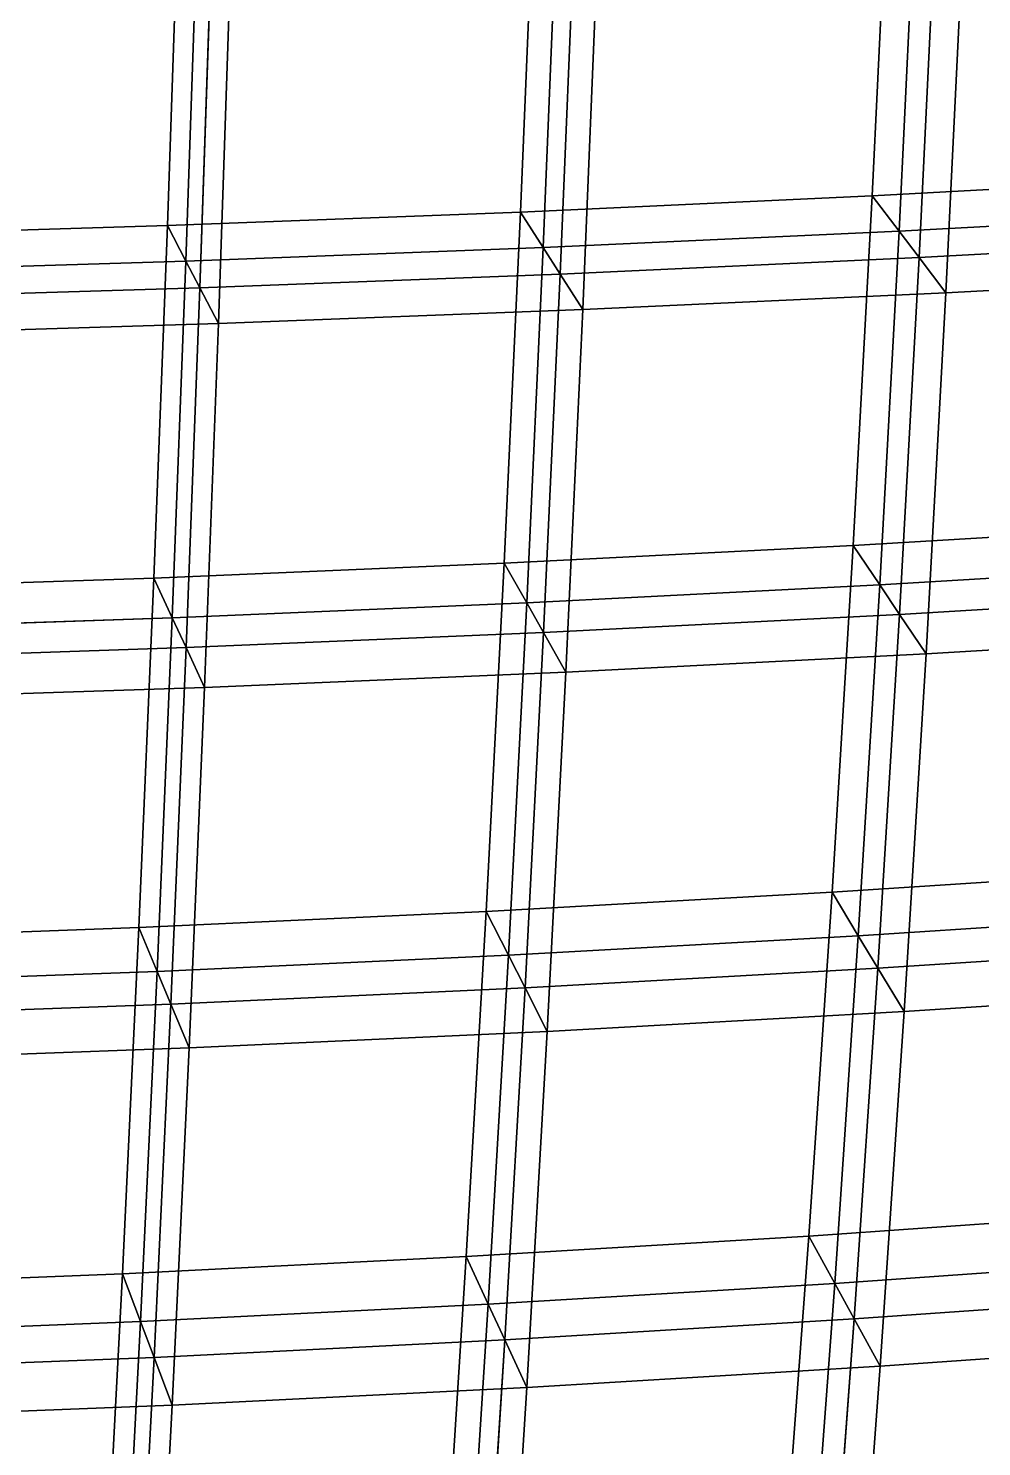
# Model space of a CAD drawing. Extents: x -25.3 to 28.3, y -25.5 to 26.5.
# Drawn here: x 4.178 to 6.903, y -12.276 to -8.223 of the extents above; entities that cross this region are included whole.
import ezdxf

# ---------------------------------------------------------------- set-up
doc = ezdxf.new("R2010")
doc.units = 0

msp = doc.modelspace()

# ---------------------------------------------------------------- linework, layer by layer
at = {"layer": 'LowerTendons'}
for p, q in [((6.66685, -8.80216, 33.10718), (7.67894, -8.74754, 32.90174)), ((5.64971, -8.84901, 33.28341), (6.66685, -8.80216, 33.10718)), ((4.6283, -8.88809, 33.43039), (5.64971, -8.84901, 33.28341)), ((3.6034, -8.91937, 33.54803), (4.6283, -8.88809, 33.43039)), ((6.61162, -9.81309, 32.83291), (7.6161, -9.75319, 32.6325)), ((5.60241, -9.86445, 33.00478), (6.61162, -9.81309, 32.83291)), ((4.58922, -9.90728, 33.14807), (5.60241, -9.86445, 33.00478)), ((3.57276, -9.94156, 33.26275), (4.58922, -9.90728, 33.14807)), ((6.55038, -10.8158, 32.52877), (7.5464, -10.75099, 32.33385)), ((5.54998, -10.87137, 32.69589), (6.55038, -10.8158, 32.52877)), ((4.5459, -10.91768, 32.83518), (5.54998, -10.87137, 32.69589)), ((3.53881, -10.95474, 32.94663), (4.5459, -10.91768, 32.83518)), ((6.48316, -11.80945, 32.19496), (7.46987, -11.74011, 32.00595)), ((5.49245, -11.86887, 32.35696), (6.48316, -11.80945, 32.19496)), ((4.49838, -11.91838, 32.49195), (5.49245, -11.86887, 32.35696)), ((3.50157, -11.95799, 32.59993), (4.49838, -11.91838, 32.49195))]:
    msp.add_line(p, q, dxfattribs=at)
at = {"layer": 'TestBases'}
for points in [[(6.59044, -8.70127, 32.72772), (7.59093, -8.64728, 32.52464), (7.64622, -7.64622, 32.76157), (6.63906, -7.69467, 32.96915)], [(5.58496, -8.74759, 32.90194), (6.59044, -8.70127, 32.72772), (6.63906, -7.69467, 32.96915), (5.6266, -7.73624, 33.14728)], [(6.59044, -8.70127, 32.72772), (6.63906, -7.69467, 32.96915), (6.71603, -7.78389, 33.3514), (6.66685, -8.80216, 33.10718)], [(6.63906, -7.69467, 32.96915), (6.59044, -8.70127, 32.72772), (6.66685, -8.80216, 33.10718), (6.71603, -7.78389, 33.3514)], [(4.57525, -8.78622, 33.04723), (5.58496, -8.74759, 32.90194), (5.6266, -7.73624, 33.14728), (4.60968, -7.77092, 33.29585)], [(5.58496, -8.74759, 32.90194), (5.6266, -7.73624, 33.14728), (5.69184, -7.82594, 33.53159), (5.64971, -8.84901, 33.28341)], [(5.6266, -7.73624, 33.14728), (5.58496, -8.74759, 32.90194), (5.64971, -8.84901, 33.28341), (5.69184, -7.82594, 33.53159)], [(6.66685, -8.80216, 33.10718), (7.67894, -8.74754, 32.90174), (7.73488, -7.73488, 33.14141), (6.71603, -7.78389, 33.3514)], [(6.66685, -8.80216, 33.10718), (7.67894, -8.74754, 32.90174), (7.73488, -7.73488, 33.14141), (6.71603, -7.78389, 33.3514)], [(3.5621, -8.81714, 33.16353), (4.57525, -8.78622, 33.04723), (4.60968, -7.77092, 33.29585), (3.58909, -7.79868, 33.4148)], [(4.57525, -8.78622, 33.04723), (4.60968, -7.77092, 33.29585), (4.66312, -7.86102, 33.68189), (4.6283, -8.88809, 33.43039)], [(4.60968, -7.77092, 33.29585), (4.57525, -8.78622, 33.04723), (4.6283, -8.88809, 33.43039), (4.66312, -7.86102, 33.68189)], [(5.64971, -8.84901, 33.28341), (6.66685, -8.80216, 33.10718), (6.71603, -7.78389, 33.3514), (5.69184, -7.82594, 33.53159)], [(5.64971, -8.84901, 33.28341), (6.66685, -8.80216, 33.10718), (6.71603, -7.78389, 33.3514), (5.69184, -7.82594, 33.53159)], [(6.66685, -8.80216, 33.10718), (6.71603, -7.78389, 33.3514), (6.77376, -7.8508, 33.63809), (6.72416, -8.87782, 33.39176)], [(6.71603, -7.78389, 33.3514), (6.66685, -8.80216, 33.10718), (6.72416, -8.87782, 33.39176), (6.77376, -7.8508, 33.63809)], [(6.72416, -8.87782, 33.39176), (7.74495, -8.82273, 33.18456), (7.80137, -7.80137, 33.4263), (6.77376, -7.8508, 33.63809)], [(6.72416, -8.87782, 33.39176), (7.74495, -8.82273, 33.18456), (7.80137, -7.80137, 33.4263), (6.77376, -7.8508, 33.63809)], [(3.6034, -8.91937, 33.54803), (4.6283, -8.88809, 33.43039), (4.66312, -7.86102, 33.68189), (3.6307, -7.8891, 33.80222)], [(3.6034, -8.91937, 33.54803), (4.6283, -8.88809, 33.43039), (4.66312, -7.86102, 33.68189), (3.6307, -7.8891, 33.80222)], [(4.6283, -8.88809, 33.43039), (5.64971, -8.84901, 33.28341), (5.69184, -7.82594, 33.53159), (4.66312, -7.86102, 33.68189)], [(4.6283, -8.88809, 33.43039), (5.64971, -8.84901, 33.28341), (5.69184, -7.82594, 33.53159), (4.66312, -7.86102, 33.68189)], [(4.6283, -8.88809, 33.43039), (4.66312, -7.86102, 33.68189), (4.7032, -7.92859, 33.97142), (4.66809, -8.96449, 33.71775)], [(4.66312, -7.86102, 33.68189), (4.6283, -8.88809, 33.43039), (4.66809, -8.96449, 33.71775), (4.7032, -7.92859, 33.97142)], [(5.64971, -8.84901, 33.28341), (5.69184, -7.82594, 33.53159), (5.74077, -7.89321, 33.81983), (5.69828, -8.92508, 33.56952)], [(5.69184, -7.82594, 33.53159), (5.64971, -8.84901, 33.28341), (5.69828, -8.92508, 33.56952), (5.74077, -7.89321, 33.81983)], [(5.69828, -8.92508, 33.56952), (6.72416, -8.87782, 33.39176), (6.77376, -7.8508, 33.63809), (5.74077, -7.89321, 33.81983)], [(5.69828, -8.92508, 33.56952), (6.72416, -8.87782, 33.39176), (6.77376, -7.8508, 33.63809), (5.74077, -7.89321, 33.81983)], [(6.72416, -8.87782, 33.39176), (6.77376, -7.8508, 33.63809), (6.85074, -7.94001, 34.02034), (6.80057, -8.97871, 33.77122)], [(6.77376, -7.8508, 33.63809), (6.72416, -8.87782, 33.39176), (6.80057, -8.97871, 33.77122), (6.85074, -7.94001, 34.02034)], [(4.66809, -8.96449, 33.71775), (5.69828, -8.92508, 33.56952), (5.74077, -7.89321, 33.81983), (4.7032, -7.92859, 33.97142)], [(4.66809, -8.96449, 33.71775), (5.69828, -8.92508, 33.56952), (5.74077, -7.89321, 33.81983), (4.7032, -7.92859, 33.97142)], [(5.69828, -8.92508, 33.56952), (5.74077, -7.89321, 33.81983), (5.806, -7.98291, 34.20415), (5.76303, -9.0265, 33.95099)], [(5.74077, -7.89321, 33.81983), (5.69828, -8.92508, 33.56952), (5.76303, -9.0265, 33.95099), (5.806, -7.98291, 34.20415)], [(6.80057, -8.97871, 33.77122), (7.83296, -8.92299, 33.56166), (7.89002, -7.89002, 33.80614), (6.85074, -7.94001, 34.02034)], [(3.63438, -8.99604, 33.83641), (4.66809, -8.96449, 33.71775), (4.7032, -7.92859, 33.97142), (3.66191, -7.95692, 34.09278)], [(3.63438, -8.99604, 33.83641), (4.66809, -8.96449, 33.71775), (4.7032, -7.92859, 33.97142), (3.66191, -7.95692, 34.09278)], [(4.66809, -8.96449, 33.71775), (4.7032, -7.92859, 33.97142), (4.75665, -8.01869, 34.35746), (4.72113, -9.06636, 34.10091)], [(4.7032, -7.92859, 33.97142), (4.66809, -8.96449, 33.71775), (4.72113, -9.06636, 34.10091), (4.75665, -8.01869, 34.35746)], [(5.76303, -9.0265, 33.95099), (6.80057, -8.97871, 33.77122), (6.85074, -7.94001, 34.02034), (5.806, -7.98291, 34.20415)], [(4.72113, -9.06636, 34.10091), (5.76303, -9.0265, 33.95099), (5.806, -7.98291, 34.20415), (4.75665, -8.01869, 34.35746)], [(3.67568, -9.09827, 34.22091), (4.72113, -9.06636, 34.10091), (4.75665, -8.01869, 34.35746), (3.70353, -8.04734, 34.4802)], [(6.53584, -9.70061, 32.4566), (7.52881, -9.6414, 32.25849), (7.59093, -8.64728, 32.52464), (6.59044, -8.70127, 32.72772)], [(6.59044, -8.70127, 32.72772), (7.59093, -8.64728, 32.52464), (7.67894, -8.74754, 32.90174), (6.66685, -8.80216, 33.10718)], [(7.59093, -8.64728, 32.52464), (6.59044, -8.70127, 32.72772), (6.66685, -8.80216, 33.10718), (7.67894, -8.74754, 32.90174)], [(5.5382, -9.7514, 32.6265), (6.53584, -9.70061, 32.4566), (6.59044, -8.70127, 32.72772), (5.58496, -8.74759, 32.90194)], [(5.58496, -8.74759, 32.90194), (6.59044, -8.70127, 32.72772), (6.66685, -8.80216, 33.10718), (5.64971, -8.84901, 33.28341)], [(6.59044, -8.70127, 32.72772), (5.58496, -8.74759, 32.90194), (5.64971, -8.84901, 33.28341), (6.66685, -8.80216, 33.10718)], [(6.53584, -9.70061, 32.4566), (6.59044, -8.70127, 32.72772), (6.66685, -8.80216, 33.10718), (6.61162, -9.81309, 32.83291)], [(6.59044, -8.70127, 32.72772), (6.53584, -9.70061, 32.4566), (6.61162, -9.81309, 32.83291), (6.66685, -8.80216, 33.10718)], [(4.53662, -9.79373, 32.76815), (5.5382, -9.7514, 32.6265), (5.58496, -8.74759, 32.90194), (4.57525, -8.78622, 33.04723)], [(4.57525, -8.78622, 33.04723), (5.58496, -8.74759, 32.90194), (5.64971, -8.84901, 33.28341), (4.6283, -8.88809, 33.43039)], [(5.58496, -8.74759, 32.90194), (4.57525, -8.78622, 33.04723), (4.6283, -8.88809, 33.43039), (5.64971, -8.84901, 33.28341)], [(5.5382, -9.7514, 32.6265), (5.58496, -8.74759, 32.90194), (5.64971, -8.84901, 33.28341), (5.60241, -9.86445, 33.00478)], [(5.58496, -8.74759, 32.90194), (5.5382, -9.7514, 32.6265), (5.60241, -9.86445, 33.00478), (5.64971, -8.84901, 33.28341)], [(6.61162, -9.81309, 32.83291), (7.6161, -9.75319, 32.6325), (7.67894, -8.74754, 32.90174), (6.66685, -8.80216, 33.10718)], [(6.61162, -9.81309, 32.83291), (7.6161, -9.75319, 32.6325), (7.67894, -8.74754, 32.90174), (6.66685, -8.80216, 33.10718)], [(6.66685, -8.80216, 33.10718), (7.67894, -8.74754, 32.90174), (7.74495, -8.82273, 33.18456), (6.72416, -8.87782, 33.39176)], [(7.67894, -8.74754, 32.90174), (6.66685, -8.80216, 33.10718), (6.72416, -8.87782, 33.39176), (7.74495, -8.82273, 33.18456)], [(3.53181, -9.82761, 32.88152), (4.53662, -9.79373, 32.76815), (4.57525, -8.78622, 33.04723), (3.5621, -8.81714, 33.16353)], [(3.5621, -8.81714, 33.16353), (4.57525, -8.78622, 33.04723), (4.6283, -8.88809, 33.43039), (3.6034, -8.91937, 33.54803)], [(4.57525, -8.78622, 33.04723), (3.5621, -8.81714, 33.16353), (3.6034, -8.91937, 33.54803), (4.6283, -8.88809, 33.43039)], [(4.53662, -9.79373, 32.76815), (4.57525, -8.78622, 33.04723), (4.6283, -8.88809, 33.43039), (4.58922, -9.90728, 33.14807)], [(4.57525, -8.78622, 33.04723), (4.53662, -9.79373, 32.76815), (4.58922, -9.90728, 33.14807), (4.6283, -8.88809, 33.43039)], [(5.60241, -9.86445, 33.00478), (6.61162, -9.81309, 32.83291), (6.66685, -8.80216, 33.10718), (5.64971, -8.84901, 33.28341)], [(5.60241, -9.86445, 33.00478), (6.61162, -9.81309, 32.83291), (6.66685, -8.80216, 33.10718), (5.64971, -8.84901, 33.28341)], [(5.64971, -8.84901, 33.28341), (6.66685, -8.80216, 33.10718), (6.72416, -8.87782, 33.39176), (5.69828, -8.92508, 33.56952)], [(6.66685, -8.80216, 33.10718), (5.64971, -8.84901, 33.28341), (5.69828, -8.92508, 33.56952), (6.72416, -8.87782, 33.39176)], [(6.61162, -9.81309, 32.83291), (6.66685, -8.80216, 33.10718), (6.72416, -8.87782, 33.39176), (6.66846, -9.89744, 33.11514)], [(6.66685, -8.80216, 33.10718), (6.61162, -9.81309, 32.83291), (6.66846, -9.89744, 33.11514), (6.72416, -8.87782, 33.39176)], [(6.66846, -9.89744, 33.11514), (7.68157, -9.83703, 32.91301), (7.74495, -8.82273, 33.18456), (6.72416, -8.87782, 33.39176)], [(6.66846, -9.89744, 33.11514), (7.68157, -9.83703, 32.91301), (7.74495, -8.82273, 33.18456), (6.72416, -8.87782, 33.39176)], [(6.72416, -8.87782, 33.39176), (7.74495, -8.82273, 33.18456), (7.83296, -8.92299, 33.56166), (6.80057, -8.97871, 33.77122)], [(7.74495, -8.82273, 33.18456), (6.72416, -8.87782, 33.39176), (6.80057, -8.97871, 33.77122), (7.83296, -8.92299, 33.56166)], [(4.58922, -9.90728, 33.14807), (5.60241, -9.86445, 33.00478), (5.64971, -8.84901, 33.28341), (4.6283, -8.88809, 33.43039)], [(4.58922, -9.90728, 33.14807), (5.60241, -9.86445, 33.00478), (5.64971, -8.84901, 33.28341), (4.6283, -8.88809, 33.43039)], [(4.6283, -8.88809, 33.43039), (5.64971, -8.84901, 33.28341), (5.69828, -8.92508, 33.56952), (4.66809, -8.96449, 33.71775)], [(5.64971, -8.84901, 33.28341), (4.6283, -8.88809, 33.43039), (4.66809, -8.96449, 33.71775), (5.69828, -8.92508, 33.56952)], [(5.60241, -9.86445, 33.00478), (5.64971, -8.84901, 33.28341), (5.69828, -8.92508, 33.56952), (5.65057, -9.94925, 33.28849)], [(5.64971, -8.84901, 33.28341), (5.60241, -9.86445, 33.00478), (5.65057, -9.94925, 33.28849), (5.69828, -8.92508, 33.56952)], [(3.57276, -9.94156, 33.26275), (4.58922, -9.90728, 33.14807), (4.6283, -8.88809, 33.43039), (3.6034, -8.91937, 33.54803)], [(3.57276, -9.94156, 33.26275), (4.58922, -9.90728, 33.14807), (4.6283, -8.88809, 33.43039), (3.6034, -8.91937, 33.54803)], [(3.6034, -8.91937, 33.54803), (4.6283, -8.88809, 33.43039), (4.66809, -8.96449, 33.71775), (3.63438, -8.99604, 33.83641)], [(4.6283, -8.88809, 33.43039), (3.6034, -8.91937, 33.54803), (3.63438, -8.99604, 33.83641), (4.66809, -8.96449, 33.71775)], [(4.58922, -9.90728, 33.14807), (4.6283, -8.88809, 33.43039), (4.66809, -8.96449, 33.71775), (4.62867, -9.99245, 33.43301)], [(4.6283, -8.88809, 33.43039), (4.58922, -9.90728, 33.14807), (4.62867, -9.99245, 33.43301), (4.66809, -8.96449, 33.71775)], [(5.65057, -9.94925, 33.28849), (6.66846, -9.89744, 33.11514), (6.72416, -8.87782, 33.39176), (5.69828, -8.92508, 33.56952)], [(5.65057, -9.94925, 33.28849), (6.66846, -9.89744, 33.11514), (6.72416, -8.87782, 33.39176), (5.69828, -8.92508, 33.56952)], [(5.69828, -8.92508, 33.56952), (6.72416, -8.87782, 33.39176), (6.80057, -8.97871, 33.77122), (5.76303, -9.0265, 33.95099)], [(6.72416, -8.87782, 33.39176), (5.69828, -8.92508, 33.56952), (5.76303, -9.0265, 33.95099), (6.80057, -8.97871, 33.77122)], [(6.66846, -9.89744, 33.11514), (6.72416, -8.87782, 33.39176), (6.80057, -8.97871, 33.77122), (6.74423, -10.00991, 33.49145)], [(6.72416, -8.87782, 33.39176), (6.66846, -9.89744, 33.11514), (6.74423, -10.00991, 33.49145), (6.80057, -8.97871, 33.77122)], [(4.62867, -9.99245, 33.43301), (5.65057, -9.94925, 33.28849), (5.69828, -8.92508, 33.56952), (4.66809, -8.96449, 33.71775)], [(4.62867, -9.99245, 33.43301), (5.65057, -9.94925, 33.28849), (5.69828, -8.92508, 33.56952), (4.66809, -8.96449, 33.71775)], [(4.66809, -8.96449, 33.71775), (5.69828, -8.92508, 33.56952), (5.76303, -9.0265, 33.95099), (4.72113, -9.06636, 34.10091)], [(5.69828, -8.92508, 33.56952), (4.66809, -8.96449, 33.71775), (4.72113, -9.06636, 34.10091), (5.76303, -9.0265, 33.95099)], [(5.65057, -9.94925, 33.28849), (5.69828, -8.92508, 33.56952), (5.76303, -9.0265, 33.95099), (5.71478, -10.06231, 33.66677)], [(5.69828, -8.92508, 33.56952), (5.65057, -9.94925, 33.28849), (5.71478, -10.06231, 33.66677), (5.76303, -9.0265, 33.95099)], [(6.74423, -10.00991, 33.49145), (7.76886, -9.94881, 33.28702), (7.83296, -8.92299, 33.56166), (6.80057, -8.97871, 33.77122)], [(3.60347, -10.02702, 33.54868), (4.62867, -9.99245, 33.43301), (4.66809, -8.96449, 33.71775), (3.63438, -8.99604, 33.83641)], [(3.60347, -10.02702, 33.54868), (4.62867, -9.99245, 33.43301), (4.66809, -8.96449, 33.71775), (3.63438, -8.99604, 33.83641)], [(3.63438, -8.99604, 33.83641), (4.66809, -8.96449, 33.71775), (4.72113, -9.06636, 34.10091), (3.67568, -9.09827, 34.22091)], [(4.66809, -8.96449, 33.71775), (3.63438, -8.99604, 33.83641), (3.67568, -9.09827, 34.22091), (4.72113, -9.06636, 34.10091)], [(4.62867, -9.99245, 33.43301), (4.66809, -8.96449, 33.71775), (4.72113, -9.06636, 34.10091), (4.68126, -10.106, 33.81294)], [(4.66809, -8.96449, 33.71775), (4.62867, -9.99245, 33.43301), (4.68126, -10.106, 33.81294), (4.72113, -9.06636, 34.10091)], [(5.71478, -10.06231, 33.66677), (6.74423, -10.00991, 33.49145), (6.80057, -8.97871, 33.77122), (5.76303, -9.0265, 33.95099)], [(4.68126, -10.106, 33.81294), (5.71478, -10.06231, 33.66677), (5.76303, -9.0265, 33.95099), (4.72113, -9.06636, 34.10091)], [(3.64442, -10.14096, 33.92992), (4.68126, -10.106, 33.81294), (4.72113, -9.06636, 34.10091), (3.67568, -9.09827, 34.22091)], [(6.4753, -10.69184, 32.15595), (7.45991, -10.62777, 31.96326), (7.52881, -9.6414, 32.25849), (6.53584, -9.70061, 32.4566)], [(6.53584, -9.70061, 32.4566), (7.52881, -9.6414, 32.25849), (7.6161, -9.75319, 32.6325), (6.61162, -9.81309, 32.83291)], [(7.52881, -9.6414, 32.25849), (6.53584, -9.70061, 32.4566), (6.61162, -9.81309, 32.83291), (7.6161, -9.75319, 32.6325)], [(5.48637, -10.74677, 32.32115), (6.4753, -10.69184, 32.15595), (6.53584, -9.70061, 32.4566), (5.5382, -9.7514, 32.6265)], [(5.5382, -9.7514, 32.6265), (6.53584, -9.70061, 32.4566), (6.61162, -9.81309, 32.83291), (5.60241, -9.86445, 33.00478)], [(6.53584, -9.70061, 32.4566), (5.5382, -9.7514, 32.6265), (5.60241, -9.86445, 33.00478), (6.61162, -9.81309, 32.83291)], [(6.4753, -10.69184, 32.15595), (6.53584, -9.70061, 32.4566), (6.61162, -9.81309, 32.83291), (6.55038, -10.8158, 32.52877)], [(6.53584, -9.70061, 32.4566), (6.4753, -10.69184, 32.15595), (6.55038, -10.8158, 32.52877), (6.61162, -9.81309, 32.83291)], [(4.4938, -10.79255, 32.45884), (5.48637, -10.74677, 32.32115), (5.5382, -9.7514, 32.6265), (4.53662, -9.79373, 32.76815)], [(4.53662, -9.79373, 32.76815), (5.5382, -9.7514, 32.6265), (5.60241, -9.86445, 33.00478), (4.58922, -9.90728, 33.14807)], [(5.5382, -9.7514, 32.6265), (4.53662, -9.79373, 32.76815), (4.58922, -9.90728, 33.14807), (5.60241, -9.86445, 33.00478)], [(5.48637, -10.74677, 32.32115), (5.5382, -9.7514, 32.6265), (5.60241, -9.86445, 33.00478), (5.54998, -10.87137, 32.69589)], [(5.5382, -9.7514, 32.6265), (5.48637, -10.74677, 32.32115), (5.54998, -10.87137, 32.69589), (5.60241, -9.86445, 33.00478)], [(6.55038, -10.8158, 32.52877), (7.5464, -10.75099, 32.33385), (7.6161, -9.75319, 32.6325), (6.61162, -9.81309, 32.83291)], [(6.55038, -10.8158, 32.52877), (7.5464, -10.75099, 32.33385), (7.6161, -9.75319, 32.6325), (6.61162, -9.81309, 32.83291)], [(6.61162, -9.81309, 32.83291), (7.6161, -9.75319, 32.6325), (7.68157, -9.83703, 32.91301), (6.66846, -9.89744, 33.11514)], [(7.6161, -9.75319, 32.6325), (6.61162, -9.81309, 32.83291), (6.66846, -9.89744, 33.11514), (7.68157, -9.83703, 32.91301)], [(3.49825, -10.82919, 32.56902), (4.4938, -10.79255, 32.45884), (4.53662, -9.79373, 32.76815), (3.53181, -9.82761, 32.88152)], [(3.53181, -9.82761, 32.88152), (4.53662, -9.79373, 32.76815), (4.58922, -9.90728, 33.14807), (3.57276, -9.94156, 33.26275)], [(4.53662, -9.79373, 32.76815), (3.53181, -9.82761, 32.88152), (3.57276, -9.94156, 33.26275), (4.58922, -9.90728, 33.14807)], [(4.4938, -10.79255, 32.45884), (4.53662, -9.79373, 32.76815), (4.58922, -9.90728, 33.14807), (4.5459, -10.91768, 32.83518)], [(4.53662, -9.79373, 32.76815), (4.4938, -10.79255, 32.45884), (4.5459, -10.91768, 32.83518), (4.58922, -9.90728, 33.14807)], [(5.54998, -10.87137, 32.69589), (6.55038, -10.8158, 32.52877), (6.61162, -9.81309, 32.83291), (5.60241, -9.86445, 33.00478)], [(5.54998, -10.87137, 32.69589), (6.55038, -10.8158, 32.52877), (6.61162, -9.81309, 32.83291), (5.60241, -9.86445, 33.00478)], [(5.60241, -9.86445, 33.00478), (6.61162, -9.81309, 32.83291), (6.66846, -9.89744, 33.11514), (5.65057, -9.94925, 33.28849)], [(6.61162, -9.81309, 32.83291), (5.60241, -9.86445, 33.00478), (5.65057, -9.94925, 33.28849), (6.66846, -9.89744, 33.11514)], [(6.55038, -10.8158, 32.52877), (6.61162, -9.81309, 32.83291), (6.66846, -9.89744, 33.11514), (6.60669, -10.90878, 32.80839)], [(6.61162, -9.81309, 32.83291), (6.55038, -10.8158, 32.52877), (6.60669, -10.90878, 32.80839), (6.66846, -9.89744, 33.11514)], [(6.60669, -10.90878, 32.80839), (7.61127, -10.84341, 32.61179), (7.68157, -9.83703, 32.91301), (6.66846, -9.89744, 33.11514)], [(6.60669, -10.90878, 32.80839), (7.61127, -10.84341, 32.61179), (7.68157, -9.83703, 32.91301), (6.66846, -9.89744, 33.11514)], [(6.66846, -9.89744, 33.11514), (7.68157, -9.83703, 32.91301), (7.76886, -9.94881, 33.28702), (6.74423, -10.00991, 33.49145)], [(7.68157, -9.83703, 32.91301), (6.66846, -9.89744, 33.11514), (6.74423, -10.00991, 33.49145), (7.76886, -9.94881, 33.28702)], [(4.5459, -10.91768, 32.83518), (5.54998, -10.87137, 32.69589), (5.60241, -9.86445, 33.00478), (4.58922, -9.90728, 33.14807)], [(4.5459, -10.91768, 32.83518), (5.54998, -10.87137, 32.69589), (5.60241, -9.86445, 33.00478), (4.58922, -9.90728, 33.14807)], [(4.58922, -9.90728, 33.14807), (5.60241, -9.86445, 33.00478), (5.65057, -9.94925, 33.28849), (4.62867, -9.99245, 33.43301)], [(5.60241, -9.86445, 33.00478), (4.58922, -9.90728, 33.14807), (4.62867, -9.99245, 33.43301), (5.65057, -9.94925, 33.28849)], [(5.54998, -10.87137, 32.69589), (5.60241, -9.86445, 33.00478), (5.65057, -9.94925, 33.28849), (5.59769, -10.96482, 32.97694)], [(5.60241, -9.86445, 33.00478), (5.54998, -10.87137, 32.69589), (5.59769, -10.96482, 32.97694), (5.65057, -9.94925, 33.28849)], [(3.53881, -10.95474, 32.94663), (4.5459, -10.91768, 32.83518), (4.58922, -9.90728, 33.14807), (3.57276, -9.94156, 33.26275)], [(3.53881, -10.95474, 32.94663), (4.5459, -10.91768, 32.83518), (4.58922, -9.90728, 33.14807), (3.57276, -9.94156, 33.26275)], [(3.57276, -9.94156, 33.26275), (4.58922, -9.90728, 33.14807), (4.62867, -9.99245, 33.43301), (3.60347, -10.02702, 33.54868)], [(4.58922, -9.90728, 33.14807), (3.57276, -9.94156, 33.26275), (3.60347, -10.02702, 33.54868), (4.62867, -9.99245, 33.43301)], [(4.5459, -10.91768, 32.83518), (4.58922, -9.90728, 33.14807), (4.62867, -9.99245, 33.43301), (4.58497, -11.01153, 33.11743)], [(4.58922, -9.90728, 33.14807), (4.5459, -10.91768, 32.83518), (4.58497, -11.01153, 33.11743), (4.62867, -9.99245, 33.43301)], [(5.59769, -10.96482, 32.97694), (6.60669, -10.90878, 32.80839), (6.66846, -9.89744, 33.11514), (5.65057, -9.94925, 33.28849)], [(5.59769, -10.96482, 32.97694), (6.60669, -10.90878, 32.80839), (6.66846, -9.89744, 33.11514), (5.65057, -9.94925, 33.28849)], [(5.65057, -9.94925, 33.28849), (6.66846, -9.89744, 33.11514), (6.74423, -10.00991, 33.49145), (5.71478, -10.06231, 33.66677)], [(6.66846, -9.89744, 33.11514), (5.65057, -9.94925, 33.28849), (5.71478, -10.06231, 33.66677), (6.74423, -10.00991, 33.49145)], [(6.60669, -10.90878, 32.80839), (6.66846, -9.89744, 33.11514), (6.74423, -10.00991, 33.49145), (6.68176, -11.03274, 33.18121)], [(6.66846, -9.89744, 33.11514), (6.60669, -10.90878, 32.80839), (6.68176, -11.03274, 33.18121), (6.74423, -10.00991, 33.49145)], [(4.58497, -11.01153, 33.11743), (5.59769, -10.96482, 32.97694), (5.65057, -9.94925, 33.28849), (4.62867, -9.99245, 33.43301)], [(4.58497, -11.01153, 33.11743), (5.59769, -10.96482, 32.97694), (5.65057, -9.94925, 33.28849), (4.62867, -9.99245, 33.43301)], [(4.62867, -9.99245, 33.43301), (5.65057, -9.94925, 33.28849), (5.71478, -10.06231, 33.66677), (4.68126, -10.106, 33.81294)], [(5.65057, -9.94925, 33.28849), (4.62867, -9.99245, 33.43301), (4.68126, -10.106, 33.81294), (5.71478, -10.06231, 33.66677)], [(5.59769, -10.96482, 32.97694), (5.65057, -9.94925, 33.28849), (5.71478, -10.06231, 33.66677), (5.6613, -11.08942, 33.35168)], [(5.65057, -9.94925, 33.28849), (5.59769, -10.96482, 32.97694), (5.6613, -11.08942, 33.35168), (5.71478, -10.06231, 33.66677)], [(6.68176, -11.03274, 33.18121), (7.69776, -10.96663, 32.98238), (7.76886, -9.94881, 33.28702), (6.74423, -10.00991, 33.49145)], [(3.56922, -11.04891, 33.22984), (4.58497, -11.01153, 33.11743), (4.62867, -9.99245, 33.43301), (3.60347, -10.02702, 33.54868)], [(3.56922, -11.04891, 33.22984), (4.58497, -11.01153, 33.11743), (4.62867, -9.99245, 33.43301), (3.60347, -10.02702, 33.54868)], [(3.60347, -10.02702, 33.54868), (4.62867, -9.99245, 33.43301), (4.68126, -10.106, 33.81294), (3.64442, -10.14096, 33.92992)], [(4.62867, -9.99245, 33.43301), (3.60347, -10.02702, 33.54868), (3.64442, -10.14096, 33.92992), (4.68126, -10.106, 33.81294)], [(4.58497, -11.01153, 33.11743), (4.62867, -9.99245, 33.43301), (4.68126, -10.106, 33.81294), (4.63708, -11.13666, 33.49376)], [(4.62867, -9.99245, 33.43301), (4.58497, -11.01153, 33.11743), (4.63708, -11.13666, 33.49376), (4.68126, -10.106, 33.81294)], [(5.6613, -11.08942, 33.35168), (6.68176, -11.03274, 33.18121), (6.74423, -10.00991, 33.49145), (5.71478, -10.06231, 33.66677)], [(4.63708, -11.13666, 33.49376), (5.6613, -11.08942, 33.35168), (5.71478, -10.06231, 33.66677), (4.68126, -10.106, 33.81294)], [(3.60978, -11.17446, 33.60745), (4.63708, -11.13666, 33.49376), (4.68126, -10.106, 33.81294), (3.64442, -10.14096, 33.92992)], [(6.40885, -11.67409, 31.82597), (7.38426, -11.60556, 31.63912), (7.45991, -10.62777, 31.96326), (6.4753, -10.69184, 32.15595)], [(6.4753, -10.69184, 32.15595), (7.45991, -10.62777, 31.96326), (7.5464, -10.75099, 32.33385), (6.55038, -10.8158, 32.52877)], [(7.45991, -10.62777, 31.96326), (6.4753, -10.69184, 32.15595), (6.55038, -10.8158, 32.52877), (7.5464, -10.75099, 32.33385)], [(5.4295, -11.73283, 31.98611), (6.40885, -11.67409, 31.82597), (6.4753, -10.69184, 32.15595), (5.48637, -10.74677, 32.32115)], [(5.48637, -10.74677, 32.32115), (6.4753, -10.69184, 32.15595), (6.55038, -10.8158, 32.52877), (5.54998, -10.87137, 32.69589)], [(6.4753, -10.69184, 32.15595), (5.48637, -10.74677, 32.32115), (5.54998, -10.87137, 32.69589), (6.55038, -10.8158, 32.52877)], [(6.40885, -11.67409, 31.82597), (6.4753, -10.69184, 32.15595), (6.55038, -10.8158, 32.52877), (6.48316, -11.80945, 32.19496)], [(6.4753, -10.69184, 32.15595), (6.40885, -11.67409, 31.82597), (6.48316, -11.80945, 32.19496), (6.55038, -10.8158, 32.52877)], [(4.44682, -11.78178, 32.11955), (5.4295, -11.73283, 31.98611), (5.48637, -10.74677, 32.32115), (4.4938, -10.79255, 32.45884)], [(4.4938, -10.79255, 32.45884), (5.48637, -10.74677, 32.32115), (5.54998, -10.87137, 32.69589), (4.5459, -10.91768, 32.83518)], [(5.48637, -10.74677, 32.32115), (4.4938, -10.79255, 32.45884), (4.5459, -10.91768, 32.83518), (5.54998, -10.87137, 32.69589)], [(5.4295, -11.73283, 31.98611), (5.48637, -10.74677, 32.32115), (5.54998, -10.87137, 32.69589), (5.49245, -11.86887, 32.35696)], [(5.48637, -10.74677, 32.32115), (5.4295, -11.73283, 31.98611), (5.49245, -11.86887, 32.35696), (5.54998, -10.87137, 32.69589)], [(6.48316, -11.80945, 32.19496), (7.46987, -11.74011, 32.00595), (7.5464, -10.75099, 32.33385), (6.55038, -10.8158, 32.52877)], [(6.48316, -11.80945, 32.19496), (7.46987, -11.74011, 32.00595), (7.5464, -10.75099, 32.33385), (6.55038, -10.8158, 32.52877)], [(6.55038, -10.8158, 32.52877), (7.5464, -10.75099, 32.33385), (7.61127, -10.84341, 32.61179), (6.60669, -10.90878, 32.80839)], [(7.5464, -10.75099, 32.33385), (6.55038, -10.8158, 32.52877), (6.60669, -10.90878, 32.80839), (7.61127, -10.84341, 32.61179)], [(3.46143, -11.82094, 32.22629), (4.44682, -11.78178, 32.11955), (4.4938, -10.79255, 32.45884), (3.49825, -10.82919, 32.56902)], [(3.49825, -10.82919, 32.56902), (4.4938, -10.79255, 32.45884), (4.5459, -10.91768, 32.83518), (3.53881, -10.95474, 32.94663)], [(4.4938, -10.79255, 32.45884), (3.49825, -10.82919, 32.56902), (3.53881, -10.95474, 32.94663), (4.5459, -10.91768, 32.83518)], [(4.44682, -11.78178, 32.11955), (4.4938, -10.79255, 32.45884), (4.5459, -10.91768, 32.83518), (4.49838, -11.91838, 32.49195)], [(4.4938, -10.79255, 32.45884), (4.44682, -11.78178, 32.11955), (4.49838, -11.91838, 32.49195), (4.5459, -10.91768, 32.83518)], [(5.49245, -11.86887, 32.35696), (6.48316, -11.80945, 32.19496), (6.55038, -10.8158, 32.52877), (5.54998, -10.87137, 32.69589)], [(5.49245, -11.86887, 32.35696), (6.48316, -11.80945, 32.19496), (6.55038, -10.8158, 32.52877), (5.54998, -10.87137, 32.69589)], [(5.54998, -10.87137, 32.69589), (6.55038, -10.8158, 32.52877), (6.60669, -10.90878, 32.80839), (5.59769, -10.96482, 32.97694)], [(6.55038, -10.8158, 32.52877), (5.54998, -10.87137, 32.69589), (5.59769, -10.96482, 32.97694), (6.60669, -10.90878, 32.80839)], [(6.48316, -11.80945, 32.19496), (6.55038, -10.8158, 32.52877), (6.60669, -10.90878, 32.80839), (6.53889, -11.91096, 32.47171)], [(6.55038, -10.8158, 32.52877), (6.48316, -11.80945, 32.19496), (6.53889, -11.91096, 32.47171), (6.60669, -10.90878, 32.80839)], [(6.53889, -11.91096, 32.47171), (7.53408, -11.84103, 32.28107), (7.61127, -10.84341, 32.61179), (6.60669, -10.90878, 32.80839)], [(6.53889, -11.91096, 32.47171), (7.53408, -11.84103, 32.28107), (7.61127, -10.84341, 32.61179), (6.60669, -10.90878, 32.80839)], [(6.60669, -10.90878, 32.80839), (7.61127, -10.84341, 32.61179), (7.69776, -10.96663, 32.98238), (6.68176, -11.03274, 33.18121)], [(7.61127, -10.84341, 32.61179), (6.60669, -10.90878, 32.80839), (6.68176, -11.03274, 33.18121), (7.69776, -10.96663, 32.98238)], [(4.49838, -11.91838, 32.49195), (5.49245, -11.86887, 32.35696), (5.54998, -10.87137, 32.69589), (4.5459, -10.91768, 32.83518)], [(4.49838, -11.91838, 32.49195), (5.49245, -11.86887, 32.35696), (5.54998, -10.87137, 32.69589), (4.5459, -10.91768, 32.83518)], [(4.5459, -10.91768, 32.83518), (5.54998, -10.87137, 32.69589), (5.59769, -10.96482, 32.97694), (4.58497, -11.01153, 33.11743)], [(5.54998, -10.87137, 32.69589), (4.5459, -10.91768, 32.83518), (4.58497, -11.01153, 33.11743), (5.59769, -10.96482, 32.97694)], [(5.49245, -11.86887, 32.35696), (5.54998, -10.87137, 32.69589), (5.59769, -10.96482, 32.97694), (5.53966, -11.97089, 32.6351)], [(5.54998, -10.87137, 32.69589), (5.49245, -11.86887, 32.35696), (5.53966, -11.97089, 32.6351), (5.59769, -10.96482, 32.97694)], [(3.50157, -11.95799, 32.59993), (4.49838, -11.91838, 32.49195), (4.5459, -10.91768, 32.83518), (3.53881, -10.95474, 32.94663)], [(3.50157, -11.95799, 32.59993), (4.49838, -11.91838, 32.49195), (4.5459, -10.91768, 32.83518), (3.53881, -10.95474, 32.94663)], [(3.53881, -10.95474, 32.94663), (4.5459, -10.91768, 32.83518), (4.58497, -11.01153, 33.11743), (3.56922, -11.04891, 33.22984)], [(4.5459, -10.91768, 32.83518), (3.53881, -10.95474, 32.94663), (3.56922, -11.04891, 33.22984), (4.58497, -11.01153, 33.11743)], [(4.49838, -11.91838, 32.49195), (4.5459, -10.91768, 32.83518), (4.58497, -11.01153, 33.11743), (4.53705, -12.02083, 32.77125)], [(4.5459, -10.91768, 32.83518), (4.49838, -11.91838, 32.49195), (4.53705, -12.02083, 32.77125), (4.58497, -11.01153, 33.11743)], [(5.53966, -11.97089, 32.6351), (6.53889, -11.91096, 32.47171), (6.60669, -10.90878, 32.80839), (5.59769, -10.96482, 32.97694)], [(5.53966, -11.97089, 32.6351), (6.53889, -11.91096, 32.47171), (6.60669, -10.90878, 32.80839), (5.59769, -10.96482, 32.97694)], [(5.59769, -10.96482, 32.97694), (6.60669, -10.90878, 32.80839), (6.68176, -11.03274, 33.18121), (5.6613, -11.08942, 33.35168)], [(6.60669, -10.90878, 32.80839), (5.59769, -10.96482, 32.97694), (5.6613, -11.08942, 33.35168), (6.68176, -11.03274, 33.18121)], [(6.53889, -11.91096, 32.47171), (6.60669, -10.90878, 32.80839), (6.68176, -11.03274, 33.18121), (6.61319, -12.04631, 32.84071)], [(6.60669, -10.90878, 32.80839), (6.53889, -11.91096, 32.47171), (6.61319, -12.04631, 32.84071), (6.68176, -11.03274, 33.18121)], [(4.53705, -12.02083, 32.77125), (5.53966, -11.97089, 32.6351), (5.59769, -10.96482, 32.97694), (4.58497, -11.01153, 33.11743)], [(4.53705, -12.02083, 32.77125), (5.53966, -11.97089, 32.6351), (5.59769, -10.96482, 32.97694), (4.58497, -11.01153, 33.11743)], [(4.58497, -11.01153, 33.11743), (5.59769, -10.96482, 32.97694), (5.6613, -11.08942, 33.35168), (4.63708, -11.13666, 33.49376)], [(5.59769, -10.96482, 32.97694), (4.58497, -11.01153, 33.11743), (4.63708, -11.13666, 33.49376), (5.6613, -11.08942, 33.35168)], [(5.53966, -11.97089, 32.6351), (5.59769, -10.96482, 32.97694), (5.6613, -11.08942, 33.35168), (5.60261, -12.10693, 33.00596)], [(5.59769, -10.96482, 32.97694), (5.53966, -11.97089, 32.6351), (5.60261, -12.10693, 33.00596), (5.6613, -11.08942, 33.35168)], [(6.61319, -12.04631, 32.84071), (7.6197, -11.97559, 32.6479), (7.69776, -10.96663, 32.98238), (6.68176, -11.03274, 33.18121)], [(3.53167, -12.06078, 32.88016), (4.53705, -12.02083, 32.77125), (4.58497, -11.01153, 33.11743), (3.56922, -11.04891, 33.22984)], [(3.53167, -12.06078, 32.88016), (4.53705, -12.02083, 32.77125), (4.58497, -11.01153, 33.11743), (3.56922, -11.04891, 33.22984)], [(3.56922, -11.04891, 33.22984), (4.58497, -11.01153, 33.11743), (4.63708, -11.13666, 33.49376), (3.60978, -11.17446, 33.60745)], [(4.58497, -11.01153, 33.11743), (3.56922, -11.04891, 33.22984), (3.60978, -11.17446, 33.60745), (4.63708, -11.13666, 33.49376)], [(4.53705, -12.02083, 32.77125), (4.58497, -11.01153, 33.11743), (4.63708, -11.13666, 33.49376), (4.5886, -12.15743, 33.14365)], [(4.58497, -11.01153, 33.11743), (4.53705, -12.02083, 32.77125), (4.5886, -12.15743, 33.14365), (4.63708, -11.13666, 33.49376)], [(5.60261, -12.10693, 33.00596), (6.61319, -12.04631, 32.84071), (6.68176, -11.03274, 33.18121), (5.6613, -11.08942, 33.35168)], [(4.5886, -12.15743, 33.14365), (5.60261, -12.10693, 33.00596), (5.6613, -11.08942, 33.35168), (4.63708, -11.13666, 33.49376)], [(3.5718, -12.19784, 33.2538), (4.5886, -12.15743, 33.14365), (4.63708, -11.13666, 33.49376), (3.60978, -11.17446, 33.60745)], [(6.33654, -12.64652, 31.46687), (7.3019, -12.57393, 31.28624), (7.38426, -11.60556, 31.63912), (6.40885, -11.67409, 31.82597)], [(6.40885, -11.67409, 31.82597), (7.38426, -11.60556, 31.63912), (7.46987, -11.74011, 32.00595), (6.48316, -11.80945, 32.19496)], [(7.38426, -11.60556, 31.63912), (6.40885, -11.67409, 31.82597), (6.48316, -11.80945, 32.19496), (7.46987, -11.74011, 32.00595)], [(5.36763, -12.70872, 31.62162), (6.33654, -12.64652, 31.46687), (6.40885, -11.67409, 31.82597), (5.4295, -11.73283, 31.98611)], [(5.4295, -11.73283, 31.98611), (6.40885, -11.67409, 31.82597), (6.48316, -11.80945, 32.19496), (5.49245, -11.86887, 32.35696)], [(6.40885, -11.67409, 31.82597), (5.4295, -11.73283, 31.98611), (5.49245, -11.86887, 32.35696), (6.48316, -11.80945, 32.19496)], [(6.33654, -12.64652, 31.46687), (6.40885, -11.67409, 31.82597), (6.48316, -11.80945, 32.19496), (6.41001, -12.79315, 31.8317)], [(6.40885, -11.67409, 31.82597), (6.33654, -12.64652, 31.46687), (6.41001, -12.79315, 31.8317), (6.48316, -11.80945, 32.19496)], [(4.39573, -12.76053, 31.75054), (5.36763, -12.70872, 31.62162), (5.4295, -11.73283, 31.98611), (4.44682, -11.78178, 32.11955)], [(4.44682, -11.78178, 32.11955), (5.4295, -11.73283, 31.98611), (5.49245, -11.86887, 32.35696), (4.49838, -11.91838, 32.49195)], [(5.4295, -11.73283, 31.98611), (4.44682, -11.78178, 32.11955), (4.49838, -11.91838, 32.49195), (5.49245, -11.86887, 32.35696)], [(5.36763, -12.70872, 31.62162), (5.4295, -11.73283, 31.98611), (5.49245, -11.86887, 32.35696), (5.42986, -12.85606, 31.98825)], [(5.4295, -11.73283, 31.98611), (5.36763, -12.70872, 31.62162), (5.42986, -12.85606, 31.98825), (5.49245, -11.86887, 32.35696)], [(6.41001, -12.79315, 31.8317), (7.38656, -12.71971, 31.64898), (7.46987, -11.74011, 32.00595), (6.48316, -11.80945, 32.19496)], [(6.41001, -12.79315, 31.8317), (7.38656, -12.71971, 31.64898), (7.46987, -11.74011, 32.00595), (6.48316, -11.80945, 32.19496)], [(6.48316, -11.80945, 32.19496), (7.46987, -11.74011, 32.00595), (7.53408, -11.84103, 32.28107), (6.53889, -11.91096, 32.47171)], [(7.46987, -11.74011, 32.00595), (6.48316, -11.80945, 32.19496), (6.53889, -11.91096, 32.47171), (7.53408, -11.84103, 32.28107)], [(3.42141, -12.80196, 31.85363), (4.39573, -12.76053, 31.75054), (4.44682, -11.78178, 32.11955), (3.46143, -11.82094, 32.22629)], [(3.46143, -11.82094, 32.22629), (4.44682, -11.78178, 32.11955), (4.49838, -11.91838, 32.49195), (3.50157, -11.95799, 32.59993)], [(4.44682, -11.78178, 32.11955), (3.46143, -11.82094, 32.22629), (3.50157, -11.95799, 32.59993), (4.49838, -11.91838, 32.49195)], [(4.39573, -12.76053, 31.75054), (4.44682, -11.78178, 32.11955), (4.49838, -11.91838, 32.49195), (4.4467, -12.90847, 32.11866)], [(4.44682, -11.78178, 32.11955), (4.39573, -12.76053, 31.75054), (4.4467, -12.90847, 32.11866), (4.49838, -11.91838, 32.49195)], [(5.42986, -12.85606, 31.98825), (6.41001, -12.79315, 31.8317), (6.48316, -11.80945, 32.19496), (5.49245, -11.86887, 32.35696)], [(5.42986, -12.85606, 31.98825), (6.41001, -12.79315, 31.8317), (6.48316, -11.80945, 32.19496), (5.49245, -11.86887, 32.35696)], [(5.49245, -11.86887, 32.35696), (6.48316, -11.80945, 32.19496), (6.53889, -11.91096, 32.47171), (5.53966, -11.97089, 32.6351)], [(6.48316, -11.80945, 32.19496), (5.49245, -11.86887, 32.35696), (5.53966, -11.97089, 32.6351), (6.53889, -11.91096, 32.47171)], [(6.41001, -12.79315, 31.8317), (6.48316, -11.80945, 32.19496), (6.53889, -11.91096, 32.47171), (6.46511, -12.90312, 32.10533)], [(6.48316, -11.80945, 32.19496), (6.41001, -12.79315, 31.8317), (6.46511, -12.90312, 32.10533), (6.53889, -11.91096, 32.47171)], [(4.4467, -12.90847, 32.11866), (5.42986, -12.85606, 31.98825), (5.49245, -11.86887, 32.35696), (4.49838, -11.91838, 32.49195)], [(4.4467, -12.90847, 32.11866), (5.42986, -12.85606, 31.98825), (5.49245, -11.86887, 32.35696), (4.49838, -11.91838, 32.49195)], [(4.49838, -11.91838, 32.49195), (5.49245, -11.86887, 32.35696), (5.53966, -11.97089, 32.6351), (4.53705, -12.02083, 32.77125)], [(5.49245, -11.86887, 32.35696), (4.49838, -11.91838, 32.49195), (4.53705, -12.02083, 32.77125), (5.53966, -11.97089, 32.6351)], [(5.42986, -12.85606, 31.98825), (5.49245, -11.86887, 32.35696), (5.53966, -11.97089, 32.6351), (5.47654, -12.96657, 32.26322)], [(5.49245, -11.86887, 32.35696), (5.42986, -12.85606, 31.98825), (5.47654, -12.96657, 32.26322), (5.53966, -11.97089, 32.6351)], [(6.46511, -12.90312, 32.10533), (7.45005, -12.82905, 31.92103), (7.53408, -11.84103, 32.28107), (6.53889, -11.91096, 32.47171)], [(6.46511, -12.90312, 32.10533), (7.45005, -12.82905, 31.92103), (7.53408, -11.84103, 32.28107), (6.53889, -11.91096, 32.47171)], [(6.53889, -11.91096, 32.47171), (7.53408, -11.84103, 32.28107), (7.6197, -11.97559, 32.6479), (6.61319, -12.04631, 32.84071)], [(7.53408, -11.84103, 32.28107), (6.53889, -11.91096, 32.47171), (6.61319, -12.04631, 32.84071), (7.6197, -11.97559, 32.6479)], [(5.47654, -12.96657, 32.26322), (6.46511, -12.90312, 32.10533), (6.53889, -11.91096, 32.47171), (5.53966, -11.97089, 32.6351)], [(5.47654, -12.96657, 32.26322), (6.46511, -12.90312, 32.10533), (6.53889, -11.91096, 32.47171), (5.53966, -11.97089, 32.6351)], [(5.53966, -11.97089, 32.6351), (6.53889, -11.91096, 32.47171), (6.61319, -12.04631, 32.84071), (5.60261, -12.10693, 33.00596)], [(6.53889, -11.91096, 32.47171), (5.53966, -11.97089, 32.6351), (5.60261, -12.10693, 33.00596), (6.61319, -12.04631, 32.84071)], [(6.46511, -12.90312, 32.10533), (6.53889, -11.91096, 32.47171), (6.61319, -12.04631, 32.84071), (6.53858, -13.04974, 32.47016)], [(6.53889, -11.91096, 32.47171), (6.46511, -12.90312, 32.10533), (6.53858, -13.04974, 32.47016), (6.61319, -12.04631, 32.84071)], [(3.46107, -12.95039, 32.22295), (4.4467, -12.90847, 32.11866), (4.49838, -11.91838, 32.49195), (3.50157, -11.95799, 32.59993)], [(3.46107, -12.95039, 32.22295), (4.4467, -12.90847, 32.11866), (4.49838, -11.91838, 32.49195), (3.50157, -11.95799, 32.59993)], [(3.50157, -11.95799, 32.59993), (4.49838, -11.91838, 32.49195), (4.53705, -12.02083, 32.77125), (3.53167, -12.06078, 32.88016)], [(4.49838, -11.91838, 32.49195), (3.50157, -11.95799, 32.59993), (3.53167, -12.06078, 32.88016), (4.53705, -12.02083, 32.77125)], [(4.4467, -12.90847, 32.11866), (4.49838, -11.91838, 32.49195), (4.53705, -12.02083, 32.77125), (4.48492, -13.01944, 32.39475)], [(4.49838, -11.91838, 32.49195), (4.4467, -12.90847, 32.11866), (4.48492, -13.01944, 32.39475), (4.53705, -12.02083, 32.77125)], [(4.48492, -13.01944, 32.39475), (5.47654, -12.96657, 32.26322), (5.53966, -11.97089, 32.6351), (4.53705, -12.02083, 32.77125)], [(4.48492, -13.01944, 32.39475), (5.47654, -12.96657, 32.26322), (5.53966, -11.97089, 32.6351), (4.53705, -12.02083, 32.77125)], [(4.53705, -12.02083, 32.77125), (5.53966, -11.97089, 32.6351), (5.60261, -12.10693, 33.00596), (4.5886, -12.15743, 33.14365)], [(5.53966, -11.97089, 32.6351), (4.53705, -12.02083, 32.77125), (4.5886, -12.15743, 33.14365), (5.60261, -12.10693, 33.00596)], [(5.47654, -12.96657, 32.26322), (5.53966, -11.97089, 32.6351), (5.60261, -12.10693, 33.00596), (5.53877, -13.11392, 32.62985)], [(5.53966, -11.97089, 32.6351), (5.47654, -12.96657, 32.26322), (5.53877, -13.11392, 32.62985), (5.60261, -12.10693, 33.00596)], [(6.53858, -13.04974, 32.47016), (7.53471, -12.97483, 32.28377), (7.6197, -11.97559, 32.6479), (6.61319, -12.04631, 32.84071)], [(3.49083, -13.06171, 32.49994), (4.48492, -13.01944, 32.39475), (4.53705, -12.02083, 32.77125), (3.53167, -12.06078, 32.88016)], [(3.49083, -13.06171, 32.49994), (4.48492, -13.01944, 32.39475), (4.53705, -12.02083, 32.77125), (3.53167, -12.06078, 32.88016)], [(3.53167, -12.06078, 32.88016), (4.53705, -12.02083, 32.77125), (4.5886, -12.15743, 33.14365), (3.5718, -12.19784, 33.2538)], [(4.53705, -12.02083, 32.77125), (3.53167, -12.06078, 32.88016), (3.5718, -12.19784, 33.2538), (4.5886, -12.15743, 33.14365)], [(4.48492, -13.01944, 32.39475), (4.53705, -12.02083, 32.77125), (4.5886, -12.15743, 33.14365), (4.53589, -13.16738, 32.76287)], [(4.53705, -12.02083, 32.77125), (4.48492, -13.01944, 32.39475), (4.53589, -13.16738, 32.76287), (4.5886, -12.15743, 33.14365)], [(5.53877, -13.11392, 32.62985), (6.53858, -13.04974, 32.47016), (6.61319, -12.04631, 32.84071), (5.60261, -12.10693, 33.00596)], [(4.53589, -13.16738, 32.76287), (5.53877, -13.11392, 32.62985), (5.60261, -12.10693, 33.00596), (4.5886, -12.15743, 33.14365)], [(3.53049, -13.21014, 32.86925), (4.53589, -13.16738, 32.76287), (4.5886, -12.15743, 33.14365), (3.5718, -12.19784, 33.2538)]]:
    msp.add_3dface(points, dxfattribs=at)
at = {"layer": 'UpperTendons'}
for p, q in [((6.77376, -7.8508, 33.63809), (6.72416, -8.87782, 33.39176)), ((5.74077, -7.89321, 33.81983), (5.69828, -8.92508, 33.56952)), ((4.7032, -7.92859, 33.97142), (4.66809, -8.96449, 33.71775)), ((6.72416, -8.87782, 33.39176), (6.66846, -9.89744, 33.11514)), ((5.69828, -8.92508, 33.56952), (5.65057, -9.94925, 33.28849)), ((4.66809, -8.96449, 33.71775), (4.62867, -9.99245, 33.43301)), ((6.66846, -9.89744, 33.11514), (6.60669, -10.90878, 32.80839)), ((5.65057, -9.94925, 33.28849), (5.59769, -10.96482, 32.97694)), ((4.62867, -9.99245, 33.43301), (4.58497, -11.01153, 33.11743)), ((6.60669, -10.90878, 32.80839), (6.53889, -11.91096, 32.47171)), ((5.59769, -10.96482, 32.97694), (5.53966, -11.97089, 32.6351)), ((4.58497, -11.01153, 33.11743), (4.53705, -12.02083, 32.77125)), ((6.53889, -11.91096, 32.47171), (6.46511, -12.90312, 32.10533)), ((5.53966, -11.97089, 32.6351), (5.47654, -12.96657, 32.26322)), ((4.53705, -12.02083, 32.77125), (4.48492, -13.01944, 32.39475))]:
    msp.add_line(p, q, dxfattribs=at)

doc.saveas('drawing.dxf')
